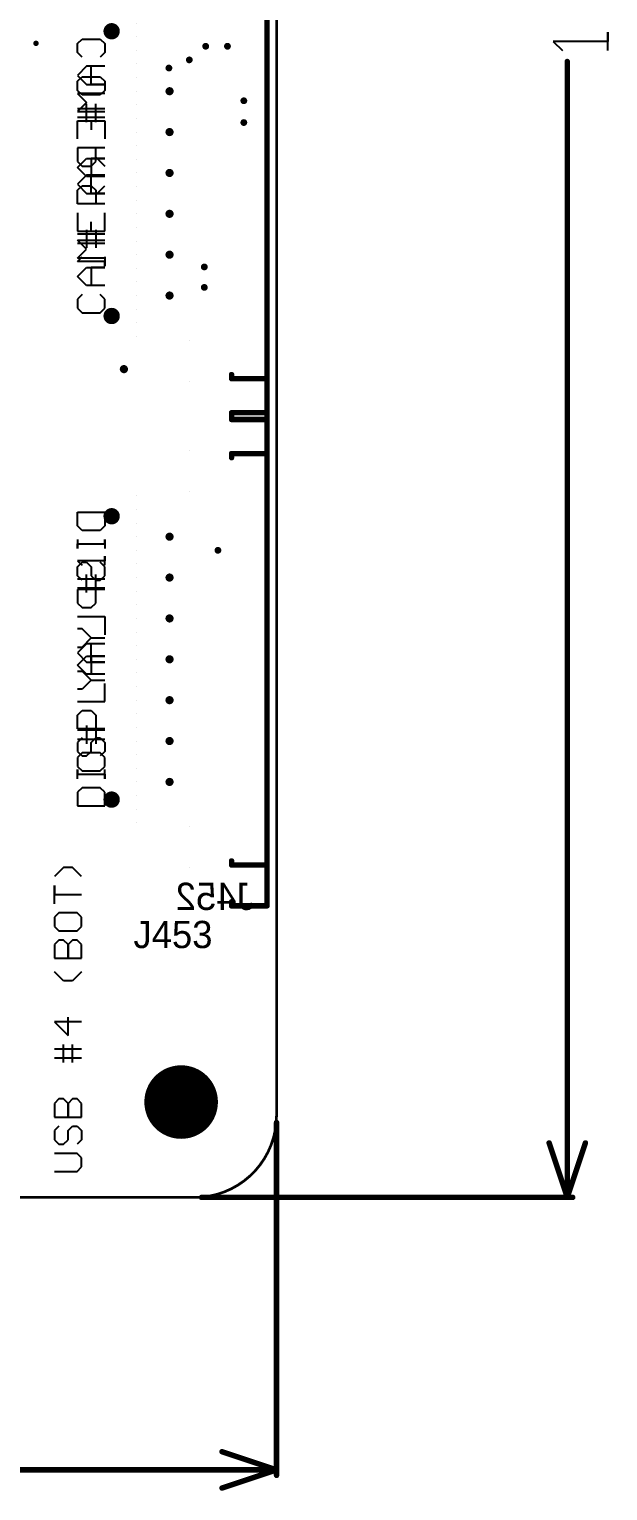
# Model space of a CAD drawing. Extents: x 0 to 113, y -12 to 101.
# Drawn here: x 90.9 to 112.2, y -10.8 to 42.9 of the extents above; entities that cross this region are included whole.
import ezdxf

# ---------------------------------------------------------------- set-up
doc = ezdxf.new("R2010")
doc.units = 0
doc.layers.get('0').update_dxf_attribs({"linetype": 'CONTINUOUS'})
for name, color, linetype in [('BOTTOMOVERLAY', 54, 'CONTINUOUS'), ('MECHANICAL1', 6, 'CONTINUOUS'), ('MECHANICAL10', 56, 'CONTINUOUS'), ('PADHOLELAYER', 156, 'CONTINUOUS'), ('TOPOVERLAY', 2, 'CONTINUOUS'), ('VIAHOLELAYER', 16, 'CONTINUOUS')]:
    doc.layers.add(name, color=color, linetype=linetype)

# ---------------------------------------------------------------- blocks, each defined once
blk = doc.blocks.new('CON_XKB_X05B20L22T_REV_248')
at = {"layer": 'PADHOLELAYER'}
for points in [[(-5.25, 2.15), (-5.25, 2.15, -1), (-5.25, 2.15), (-5.25, 2.15, -1)], [(-4.75, 2.15), (-4.75, 2.15, -1), (-4.75, 2.15), (-4.75, 2.15, -1)], [(-4.25, 2.15), (-4.25, 2.15, -1), (-4.25, 2.15), (-4.25, 2.15, -1)], [(-3.75, 2.15), (-3.75, 2.15, -1), (-3.75, 2.15), (-3.75, 2.15, -1)], [(-3.25, 2.15), (-3.25, 2.15, -1), (-3.25, 2.15), (-3.25, 2.15, -1)], [(-2.75, 2.15), (-2.75, 2.15, -1), (-2.75, 2.15), (-2.75, 2.15, -1)], [(-2.25, 2.15), (-2.25, 2.15, -1), (-2.25, 2.15), (-2.25, 2.15, -1)], [(-1.75, 2.15), (-1.75, 2.15, -1), (-1.75, 2.15), (-1.75, 2.15, -1)], [(-1.25, 2.15), (-1.25, 2.15, -1), (-1.25, 2.15), (-1.25, 2.15, -1)], [(-0.75, 2.15), (-0.75, 2.15, -1), (-0.75, 2.15), (-0.75, 2.15, -1)], [(-0.25, 2.15), (-0.25, 2.15, -1), (-0.25, 2.15), (-0.25, 2.15, -1)], [(0.25, 2.15), (0.25, 2.15, -1), (0.25, 2.15), (0.25, 2.15, -1)], [(0.75, 2.15), (0.75, 2.15, -1), (0.75, 2.15), (0.75, 2.15, -1)], [(1.25, 2.15), (1.25, 2.15, -1), (1.25, 2.15), (1.25, 2.15, -1)], [(1.75, 2.15), (1.75, 2.15, -1), (1.75, 2.15), (1.75, 2.15, -1)], [(2.25, 2.15), (2.25, 2.15, -1), (2.25, 2.15), (2.25, 2.15, -1)], [(2.75, 2.15), (2.75, 2.15, -1), (2.75, 2.15), (2.75, 2.15, -1)], [(3.25, 2.15), (3.25, 2.15, -1), (3.25, 2.15), (3.25, 2.15, -1)], [(3.75, 2.15), (3.75, 2.15, -1), (3.75, 2.15), (3.75, 2.15, -1)], [(4.25, 2.15), (4.25, 2.15, -1), (4.25, 2.15), (4.25, 2.15, -1)], [(4.75, 2.15), (4.75, 2.15, -1), (4.75, 2.15), (4.75, 2.15, -1)], [(5.25, 2.15), (5.25, 2.15, -1), (5.25, 2.15), (5.25, 2.15, -1)], [(-6.9, 0.2), (-6.9, 0.2, -1), (-6.9, 0.2), (-6.9, 0.2, -1)], [(6.9, 0.2), (6.9, 0.2, -1), (6.9, 0.2), (6.9, 0.2, -1)]]:
    blk.add_lwpolyline(points, format="xyb", close=True, dxfattribs=at)
at = {"layer": 'TOPOVERLAY'}
for points, const_width in [([(6.15, 3.05, 1), (5.85, 3.05, 1)], 0.3), ([(5.775, 3.05, 1), (5.925, 3.05, 1)], 0.15), ([(6.075, 3.05, 1), (6.225, 3.05, 1)], 0.15), ([(-8.35, -1.35, 1), (-8.25, -1.35, 1)], 0.1), ([(-8.35, -1.35, 1), (-8.25, -1.35, 1)], 0.1), ([(-8.2, -1.35, 1), (-8.1, -1.35, 1)], 0.1), ([(8.1, -1.35, 1), (8.2, -1.35, 1)], 0.1), ([(8.25, -1.35, 1), (8.35, -1.35, 1)], 0.1), ([(8.25, -1.35, 1), (8.35, -1.35, 1)], 0.1), ([(-8.35, -2.65, 1), (-8.25, -2.65, 1)], 0.1), ([(-8.35, -2.65, 1), (-8.25, -2.65, 1)], 0.1), ([(8.25, -2.65, 1), (8.35, -2.65, 1)], 0.1), ([(8.25, -2.65, 1), (8.35, -2.65, 1)], 0.1)]:
    blk.add_lwpolyline(points, format="xyb", close=True, dxfattribs=dict(at, const_width=const_width))
at = {"layer": 'TOPOVERLAY', "const_width": 0.2}
for points in [[(-8.15, -1.35), (-8.3, -1.35)], [(-8.3, -1.35), (-8.3, -2.65)], [(8.15, -1.35), (8.3, -1.35)], [(8.3, -1.35), (8.3, -2.65)], [(-8.3, -2.65), (8.3, -2.65)]]:
    blk.add_lwpolyline(points, dxfattribs=at)
blk = doc.blocks.new('CON_XKB_X05B20L22T_REV_B_2')
at = {"layer": 'BOTTOMOVERLAY', "const_width": 0.2}
for points in [[(-8.3, 1.35), (-8.3, 2.65)], [(8.3, 2.65), (-8.3, 2.65)], [(8.3, 1.35), (8.3, 2.65)], [(-8.15, 1.35), (-8.3, 1.35)], [(8.15, 1.35), (8.3, 1.35)]]:
    blk.add_lwpolyline(points, dxfattribs=at)
at = {"layer": 'BOTTOMOVERLAY'}
for points, const_width in [([(-8.35, 2.65, 1), (-8.25, 2.65, 1)], 0.1), ([(-8.35, 2.65, 1), (-8.25, 2.65, 1)], 0.1), ([(8.25, 2.65, 1), (8.35, 2.65, 1)], 0.1), ([(8.25, 2.65, 1), (8.35, 2.65, 1)], 0.1), ([(-8.35, 1.35, 1), (-8.25, 1.35, 1)], 0.1), ([(-8.35, 1.35, 1), (-8.25, 1.35, 1)], 0.1), ([(-8.2, 1.35, 1), (-8.1, 1.35, 1)], 0.1), ([(8.1, 1.35, 1), (8.2, 1.35, 1)], 0.1), ([(8.25, 1.35, 1), (8.35, 1.35, 1)], 0.1), ([(8.25, 1.35, 1), (8.35, 1.35, 1)], 0.1), ([(6.05, -3.05, 1), (5.75, -3.05, 1)], 0.3), ([(5.675, -3.05, 1), (5.825, -3.05, 1)], 0.15), ([(5.975, -3.05, 1), (6.125, -3.05, 1)], 0.15)]:
    blk.add_lwpolyline(points, format="xyb", close=True, dxfattribs=dict(at, const_width=const_width))
at = {"layer": 'PADHOLELAYER'}
for points in [[(-6.9, -0.2), (-6.9, -0.2, -1), (-6.9, -0.2), (-6.9, -0.2, -1)], [(6.9, -0.2), (6.9, -0.2, -1), (6.9, -0.2), (6.9, -0.2, -1)], [(-5.25, -2.15), (-5.25, -2.15, -1), (-5.25, -2.15), (-5.25, -2.15, -1)], [(-4.75, -2.15), (-4.75, -2.15, -1), (-4.75, -2.15), (-4.75, -2.15, -1)], [(-4.25, -2.15), (-4.25, -2.15, -1), (-4.25, -2.15), (-4.25, -2.15, -1)], [(-3.75, -2.15), (-3.75, -2.15, -1), (-3.75, -2.15), (-3.75, -2.15, -1)], [(-3.25, -2.15), (-3.25, -2.15, -1), (-3.25, -2.15), (-3.25, -2.15, -1)], [(-2.75, -2.15), (-2.75, -2.15, -1), (-2.75, -2.15), (-2.75, -2.15, -1)], [(-2.25, -2.15), (-2.25, -2.15, -1), (-2.25, -2.15), (-2.25, -2.15, -1)], [(-1.75, -2.15), (-1.75, -2.15, -1), (-1.75, -2.15), (-1.75, -2.15, -1)], [(-1.25, -2.15), (-1.25, -2.15, -1), (-1.25, -2.15), (-1.25, -2.15, -1)], [(-0.75, -2.15), (-0.75, -2.15, -1), (-0.75, -2.15), (-0.75, -2.15, -1)], [(-0.25, -2.15), (-0.25, -2.15, -1), (-0.25, -2.15), (-0.25, -2.15, -1)], [(0.25, -2.15), (0.25, -2.15, -1), (0.25, -2.15), (0.25, -2.15, -1)], [(0.75, -2.15), (0.75, -2.15, -1), (0.75, -2.15), (0.75, -2.15, -1)], [(1.25, -2.15), (1.25, -2.15, -1), (1.25, -2.15), (1.25, -2.15, -1)], [(1.75, -2.15), (1.75, -2.15, -1), (1.75, -2.15), (1.75, -2.15, -1)], [(2.25, -2.15), (2.25, -2.15, -1), (2.25, -2.15), (2.25, -2.15, -1)], [(2.75, -2.15), (2.75, -2.15, -1), (2.75, -2.15), (2.75, -2.15, -1)], [(3.25, -2.15), (3.25, -2.15, -1), (3.25, -2.15), (3.25, -2.15, -1)], [(3.75, -2.15), (3.75, -2.15, -1), (3.75, -2.15), (3.75, -2.15, -1)], [(4.25, -2.15), (4.25, -2.15, -1), (4.25, -2.15), (4.25, -2.15, -1)], [(4.75, -2.15), (4.75, -2.15, -1), (4.75, -2.15), (4.75, -2.15, -1)], [(5.25, -2.15), (5.25, -2.15, -1), (5.25, -2.15), (5.25, -2.15, -1)]]:
    blk.add_lwpolyline(points, format="xyb", close=True, dxfattribs=at)
blk = doc.blocks.new('CON_XKB_X05B20L22T_REV_B_0')
at = {"layer": 'BOTTOMOVERLAY', "const_width": 0.2}
for points in [[(-8.3, 1.35), (-8.3, 2.65)], [(8.3, 2.65), (-8.3, 2.65)], [(8.3, 1.35), (8.3, 2.65)], [(-8.15, 1.35), (-8.3, 1.35)], [(8.15, 1.35), (8.3, 1.35)]]:
    blk.add_lwpolyline(points, dxfattribs=at)
at = {"layer": 'BOTTOMOVERLAY'}
for points, const_width in [([(-8.35, 2.65, 1), (-8.25, 2.65, 1)], 0.1), ([(-8.35, 2.65, 1), (-8.25, 2.65, 1)], 0.1), ([(8.25, 2.65, 1), (8.35, 2.65, 1)], 0.1), ([(8.25, 2.65, 1), (8.35, 2.65, 1)], 0.1), ([(-8.35, 1.35, 1), (-8.25, 1.35, 1)], 0.1), ([(-8.35, 1.35, 1), (-8.25, 1.35, 1)], 0.1), ([(-8.2, 1.35, 1), (-8.1, 1.35, 1)], 0.1), ([(8.1, 1.35, 1), (8.2, 1.35, 1)], 0.1), ([(8.25, 1.35, 1), (8.35, 1.35, 1)], 0.1), ([(8.25, 1.35, 1), (8.35, 1.35, 1)], 0.1), ([(6.15, -3.05, 1), (5.85, -3.05, 1)], 0.3), ([(5.775, -3.05, 1), (5.925, -3.05, 1)], 0.15), ([(6.075, -3.05, 1), (6.225, -3.05, 1)], 0.15)]:
    blk.add_lwpolyline(points, format="xyb", close=True, dxfattribs=dict(at, const_width=const_width))
at = {"layer": 'PADHOLELAYER'}
for points in [[(-6.9, -0.2), (-6.9, -0.2, -1), (-6.9, -0.2), (-6.9, -0.2, -1)], [(6.9, -0.2), (6.9, -0.2, -1), (6.9, -0.2), (6.9, -0.2, -1)], [(-5.25, -2.15), (-5.25, -2.15, -1), (-5.25, -2.15), (-5.25, -2.15, -1)], [(-4.75, -2.15), (-4.75, -2.15, -1), (-4.75, -2.15), (-4.75, -2.15, -1)], [(-4.25, -2.15), (-4.25, -2.15, -1), (-4.25, -2.15), (-4.25, -2.15, -1)], [(-3.75, -2.15), (-3.75, -2.15, -1), (-3.75, -2.15), (-3.75, -2.15, -1)], [(-3.25, -2.15), (-3.25, -2.15, -1), (-3.25, -2.15), (-3.25, -2.15, -1)], [(-2.75, -2.15), (-2.75, -2.15, -1), (-2.75, -2.15), (-2.75, -2.15, -1)], [(-2.25, -2.15), (-2.25, -2.15, -1), (-2.25, -2.15), (-2.25, -2.15, -1)], [(-1.75, -2.15), (-1.75, -2.15, -1), (-1.75, -2.15), (-1.75, -2.15, -1)], [(-1.25, -2.15), (-1.25, -2.15, -1), (-1.25, -2.15), (-1.25, -2.15, -1)], [(-0.75, -2.15), (-0.75, -2.15, -1), (-0.75, -2.15), (-0.75, -2.15, -1)], [(-0.25, -2.15), (-0.25, -2.15, -1), (-0.25, -2.15), (-0.25, -2.15, -1)], [(0.25, -2.15), (0.25, -2.15, -1), (0.25, -2.15), (0.25, -2.15, -1)], [(0.75, -2.15), (0.75, -2.15, -1), (0.75, -2.15), (0.75, -2.15, -1)], [(1.25, -2.15), (1.25, -2.15, -1), (1.25, -2.15), (1.25, -2.15, -1)], [(1.75, -2.15), (1.75, -2.15, -1), (1.75, -2.15), (1.75, -2.15, -1)], [(2.25, -2.15), (2.25, -2.15, -1), (2.25, -2.15), (2.25, -2.15, -1)], [(2.75, -2.15), (2.75, -2.15, -1), (2.75, -2.15), (2.75, -2.15, -1)], [(3.25, -2.15), (3.25, -2.15, -1), (3.25, -2.15), (3.25, -2.15, -1)], [(3.75, -2.15), (3.75, -2.15, -1), (3.75, -2.15), (3.75, -2.15, -1)], [(4.25, -2.15), (4.25, -2.15, -1), (4.25, -2.15), (4.25, -2.15, -1)], [(4.75, -2.15), (4.75, -2.15, -1), (4.75, -2.15), (4.75, -2.15, -1)], [(5.25, -2.15), (5.25, -2.15, -1), (5.25, -2.15), (5.25, -2.15, -1)]]:
    blk.add_lwpolyline(points, format="xyb", close=True, dxfattribs=at)
blk = doc.blocks.new('CON_XKB_X05B20L22T_REV_251')
at = {"layer": 'PADHOLELAYER'}
for points in [[(-5.25, 2.15), (-5.25, 2.15, -1), (-5.25, 2.15), (-5.25, 2.15, -1)], [(-4.75, 2.15), (-4.75, 2.15, -1), (-4.75, 2.15), (-4.75, 2.15, -1)], [(-4.25, 2.15), (-4.25, 2.15, -1), (-4.25, 2.15), (-4.25, 2.15, -1)], [(-3.75, 2.15), (-3.75, 2.15, -1), (-3.75, 2.15), (-3.75, 2.15, -1)], [(-3.25, 2.15), (-3.25, 2.15, -1), (-3.25, 2.15), (-3.25, 2.15, -1)], [(-2.75, 2.15), (-2.75, 2.15, -1), (-2.75, 2.15), (-2.75, 2.15, -1)], [(-2.25, 2.15), (-2.25, 2.15, -1), (-2.25, 2.15), (-2.25, 2.15, -1)], [(-1.75, 2.15), (-1.75, 2.15, -1), (-1.75, 2.15), (-1.75, 2.15, -1)], [(-1.25, 2.15), (-1.25, 2.15, -1), (-1.25, 2.15), (-1.25, 2.15, -1)], [(-0.75, 2.15), (-0.75, 2.15, -1), (-0.75, 2.15), (-0.75, 2.15, -1)], [(-0.25, 2.15), (-0.25, 2.15, -1), (-0.25, 2.15), (-0.25, 2.15, -1)], [(0.25, 2.15), (0.25, 2.15, -1), (0.25, 2.15), (0.25, 2.15, -1)], [(0.75, 2.15), (0.75, 2.15, -1), (0.75, 2.15), (0.75, 2.15, -1)], [(1.25, 2.15), (1.25, 2.15, -1), (1.25, 2.15), (1.25, 2.15, -1)], [(1.75, 2.15), (1.75, 2.15, -1), (1.75, 2.15), (1.75, 2.15, -1)], [(2.25, 2.15), (2.25, 2.15, -1), (2.25, 2.15), (2.25, 2.15, -1)], [(2.75, 2.15), (2.75, 2.15, -1), (2.75, 2.15), (2.75, 2.15, -1)], [(3.25, 2.15), (3.25, 2.15, -1), (3.25, 2.15), (3.25, 2.15, -1)], [(3.75, 2.15), (3.75, 2.15, -1), (3.75, 2.15), (3.75, 2.15, -1)], [(4.25, 2.15), (4.25, 2.15, -1), (4.25, 2.15), (4.25, 2.15, -1)], [(4.75, 2.15), (4.75, 2.15, -1), (4.75, 2.15), (4.75, 2.15, -1)], [(5.25, 2.15), (5.25, 2.15, -1), (5.25, 2.15), (5.25, 2.15, -1)], [(-6.9, 0.2), (-6.9, 0.2, -1), (-6.9, 0.2), (-6.9, 0.2, -1)], [(6.9, 0.2), (6.9, 0.2, -1), (6.9, 0.2), (6.9, 0.2, -1)]]:
    blk.add_lwpolyline(points, format="xyb", close=True, dxfattribs=at)
at = {"layer": 'TOPOVERLAY'}
for points, const_width in [([(6.1, 3.05, 1), (5.8, 3.05, 1)], 0.3), ([(5.725, 3.05, 1), (5.875, 3.05, 1)], 0.15), ([(6.025, 3.05, 1), (6.175, 3.05, 1)], 0.15), ([(-8.35, -1.35, 1), (-8.25, -1.35, 1)], 0.1), ([(-8.35, -1.35, 1), (-8.25, -1.35, 1)], 0.1), ([(-8.2, -1.35, 1), (-8.1, -1.35, 1)], 0.1), ([(8.1, -1.35, 1), (8.2, -1.35, 1)], 0.1), ([(8.25, -1.35, 1), (8.35, -1.35, 1)], 0.1), ([(8.25, -1.35, 1), (8.35, -1.35, 1)], 0.1), ([(-8.35, -2.65, 1), (-8.25, -2.65, 1)], 0.1), ([(-8.35, -2.65, 1), (-8.25, -2.65, 1)], 0.1), ([(8.25, -2.65, 1), (8.35, -2.65, 1)], 0.1), ([(8.25, -2.65, 1), (8.35, -2.65, 1)], 0.1)]:
    blk.add_lwpolyline(points, format="xyb", close=True, dxfattribs=dict(at, const_width=const_width))
at = {"layer": 'TOPOVERLAY', "const_width": 0.2}
for points in [[(-8.3, -1.35), (-8.3, -2.65)], [(-8.3, -1.35), (-8.15, -1.35)], [(8.15, -1.35), (8.3, -1.35)], [(8.3, -1.35), (8.3, -2.65)], [(-8.3, -2.65), (8.3, -2.65)]]:
    blk.add_lwpolyline(points, dxfattribs=at)
blk = doc.blocks.new('PCB_MH_H270_C600_267')
at = {"layer": 'PADHOLELAYER', "const_width": 1.35}
blk.add_lwpolyline([(-0.675, 0, 1), (0.675, 0, 1)], format="xyb", close=True, dxfattribs=at)

msp = doc.modelspace()

# ---------------------------------------------------------------- linework, layer by layer
at = {"layer": 'BOTTOMOVERLAY'}
for p, q in [((92.7, 42.349), (92.867, 42.515)), ((92.867, 42.515), (93.533, 42.515)), ((93.533, 42.515), (93.7, 42.349)), ((92.7, 42.015), (92.7, 42.349)), ((92.867, 41.849), (92.7, 42.015)), ((93.7, 42.015), (93.533, 41.849)), ((93.7, 42.349), (93.7, 42.015)), ((93.033, 41.516), (92.7, 41.182)), ((93.7, 41.516), (93.033, 41.516)), ((93.2, 40.849), (93.2, 41.516)), ((92.7, 41.182), (93.033, 40.849)), ((93.033, 40.849), (93.7, 40.849)), ((93.7, 40.849), (93.2, 40.849)), ((93.7, 40.516), (92.7, 40.516)), ((92.7, 40.516), (93.033, 40.183)), ((93.033, 40.183), (92.7, 39.85)), ((92.7, 39.85), (93.7, 39.85)), ((92.7, 38.85), (92.7, 39.516)), ((92.7, 39.516), (93.7, 39.516)), ((93.2, 39.516), (93.2, 39.183)), ((93.7, 39.516), (93.7, 38.85)), ((93.7, 38.517), (92.7, 38.517)), ((92.7, 38.517), (92.7, 38.017)), ((93.367, 38.017), (93.367, 38.517)), ((93.367, 38.183), (93.7, 37.85)), ((92.7, 38.017), (92.867, 37.85)), ((92.867, 37.85), (93.2, 37.85)), ((93.2, 37.85), (93.367, 38.017)), ((93.033, 37.517), (92.7, 37.184)), ((92.7, 37.184), (93.033, 36.85)), ((93.7, 37.517), (93.033, 37.517)), ((93.2, 36.85), (93.2, 37.517)), ((93.033, 36.85), (93.7, 36.85)), ((93.7, 36.85), (93.2, 36.85)), ((93.033, 35.518), (93.033, 35.018)), ((93.367, 35.518), (93.367, 34.851)), ((93.7, 35.351), (92.7, 35.351)), ((92.7, 35.018), (93.7, 35.018)), ((93.033, 35.018), (93.033, 34.851)), ((92.7, 34.351), (92.867, 34.518)), ((93.7, 34.351), (92.7, 34.351)), ((93.7, 34.518), (93.7, 34.185)), ((93.7, 34.185), (93.7, 34.351)), ((92.7, 25.148), (93.7, 25.148)), ((92.7, 24.649), (92.7, 25.148)), ((93.7, 25.148), (93.7, 24.649)), ((92.867, 24.482), (92.7, 24.649)), ((92.7, 24.149), (92.7, 23.816)), ((93.533, 24.482), (92.867, 24.482)), ((93.7, 24.649), (93.533, 24.482)), ((93.7, 23.982), (93.7, 24.149)), ((93.7, 24.149), (93.7, 23.816)), ((92.7, 23.816), (92.7, 23.982)), ((92.7, 23.982), (93.7, 23.982)), ((92.7, 23.149), (92.867, 23.316)), ((92.7, 22.816), (92.7, 23.149)), ((92.867, 23.316), (93.033, 23.316)), ((93.033, 23.316), (93.2, 23.149)), ((93.2, 23.149), (93.2, 22.816)), ((93.7, 23.149), (93.533, 23.316)), ((93.7, 22.816), (93.7, 23.149)), ((92.867, 22.649), (92.7, 22.816)), ((93.2, 22.816), (93.367, 22.649)), ((93.367, 22.649), (93.533, 22.649)), ((93.533, 22.649), (93.7, 22.816)), ((93.7, 22.316), (92.7, 22.316)), ((92.7, 22.316), (92.7, 21.816)), ((93.367, 21.816), (93.367, 22.316)), ((92.7, 21.816), (92.867, 21.65)), ((92.867, 21.65), (93.2, 21.65)), ((93.2, 21.65), (93.367, 21.816)), ((92.7, 21.316), (93.7, 21.316)), ((93.7, 21.316), (93.7, 20.65)), ((93.033, 20.317), (92.7, 19.983)), ((92.7, 19.983), (93.033, 19.65)), ((93.7, 20.317), (93.033, 20.317)), ((93.2, 19.65), (93.2, 20.317)), ((92.7, 19.317), (92.867, 19.317)), ((92.867, 19.317), (93.2, 18.984)), ((93.033, 19.65), (93.7, 19.65)), ((93.7, 19.65), (93.2, 19.65)), ((93.2, 18.984), (92.867, 18.651)), ((93.2, 18.984), (93.7, 18.984)), ((92.867, 18.651), (92.7, 18.651)), ((93.033, 17.318), (93.033, 16.818)), ((93.367, 17.318), (93.367, 16.651)), ((93.7, 17.151), (92.7, 17.151)), ((92.7, 16.818), (93.7, 16.818)), ((93.033, 16.818), (93.033, 16.651)), ((92.867, 16.318), (92.7, 16.151)), ((92.7, 16.151), (92.7, 15.818)), ((93.533, 16.318), (92.867, 16.318)), ((93.7, 16.151), (93.533, 16.318)), ((93.7, 15.818), (93.7, 16.151)), ((92.7, 15.818), (92.867, 15.652)), ((92.867, 15.652), (93.533, 15.652)), ((93.533, 15.652), (93.7, 15.818))]:
    msp.add_line(p, q, dxfattribs=at)
at = {"layer": 'MECHANICAL1', "const_width": 0.1}
for points in [[(100, 3), (100, 97)], [(3, 0), (97, 0)]]:
    msp.add_lwpolyline(points, dxfattribs=at)
msp.add_lwpolyline([(100, 3, -0.414214), (97, 0)], format="xyb", dxfattribs=at)
at = {"layer": 'MECHANICAL1', "const_width": 0.05}
for points in [[(99.975, 3, 1), (100.025, 3, 1)], [(99.975, 3, 1), (100.025, 3, 1)], [(96.975, 0, 1), (97.025, 0, 1)], [(96.975, 0, 1), (97.025, 0, 1)]]:
    msp.add_lwpolyline(points, format="xyb", close=True, dxfattribs=at)
at = {"layer": 'MECHANICAL10'}
for p, q in [((112.152, 42.429), (110.153, 42.429)), ((110.153, 42.429), (110.486, 42.096)), ((112.152, 42.096), (112.152, 42.762)), ((112.152, 42.762), (112.152, 42.429))]:
    msp.add_line(p, q, dxfattribs=at)
at = {"layer": 'MECHANICAL10', "const_width": 0.2}
for points in [[(110.667, 0), (110.667, 41.69)], [(100, -10.2), (100, 2.75)], [(110, 2), (110.667, 0)], [(110.667, 0), (111.333, 2)], [(97.25, 0), (110.867, 0)], [(98, -9.333), (100, -10)], [(57.498, -10), (100, -10)], [(98, -10.667), (100, -10)]]:
    msp.add_lwpolyline(points, dxfattribs=at)
at = {"layer": 'MECHANICAL10', "const_width": 0.1}
for points in [[(110.617, 41.69, 1), (110.717, 41.69, 1)], [(99.95, 2.75, 1), (100.05, 2.75, 1)], [(109.95, 2, 1), (110.05, 2, 1)], [(111.283, 2, 1), (111.383, 2, 1)], [(97.2, 0, 1), (97.3, 0, 1)], [(110.617, 0, 1), (110.717, 0, 1)], [(110.617, 0, 1), (110.717, 0, 1)], [(110.617, 0, 1), (110.717, 0, 1)], [(110.817, 0, 1), (110.917, 0, 1)], [(97.95, -9.333, 1), (98.05, -9.333, 1)], [(99.95, -10, 1), (100.05, -10, 1)], [(99.95, -10, 1), (100.05, -10, 1)], [(99.95, -10, 1), (100.05, -10, 1)], [(99.95, -10.2, 1), (100.05, -10.2, 1)], [(97.95, -10.667, 1), (98.05, -10.667, 1)]]:
    msp.add_lwpolyline(points, format="xyb", close=True, dxfattribs=at)
at = {"layer": 'TOPOVERLAY'}
for p, q in [((92.7, 40.965), (92.867, 41.132)), ((92.7, 40.632), (92.7, 40.965)), ((92.867, 41.132), (93.533, 41.132)), ((93.533, 41.132), (93.7, 40.965)), ((93.7, 40.965), (93.7, 40.632)), ((92.867, 40.465), (92.7, 40.632)), ((93.533, 40.465), (92.867, 40.465)), ((93.7, 40.632), (93.533, 40.465)), ((92.7, 39.966), (93.7, 39.966)), ((93.033, 39.966), (93.033, 40.132)), ((93.033, 39.466), (93.033, 39.966)), ((93.367, 39.466), (93.367, 40.132)), ((93.7, 39.632), (92.7, 39.632)), ((92.7, 37.8), (93.033, 38.133)), ((93.033, 38.133), (93.7, 38.133)), ((93.7, 38.133), (93.2, 38.133)), ((93.2, 38.133), (93.2, 37.466)), ((93.033, 37.466), (92.7, 37.8)), ((92.7, 36.967), (92.867, 37.133)), ((92.867, 37.133), (93.2, 37.133)), ((93.7, 37.466), (93.033, 37.466)), ((93.2, 37.133), (93.367, 36.967)), ((93.367, 36.8), (93.7, 37.133)), ((92.7, 36.467), (92.7, 36.967)), ((93.367, 36.967), (93.367, 36.467)), ((93.7, 36.467), (92.7, 36.467)), ((92.7, 36.134), (92.7, 35.467)), ((93.7, 35.467), (93.7, 36.134)), ((92.7, 35.467), (93.7, 35.467)), ((93.2, 35.467), (93.2, 35.8)), ((93.033, 34.801), (92.7, 35.134)), ((92.7, 35.134), (93.7, 35.134)), ((92.7, 34.467), (93.033, 34.801)), ((93.7, 34.467), (92.7, 34.467)), ((92.7, 33.801), (93.033, 34.134)), ((93.033, 33.468), (92.7, 33.801)), ((93.033, 34.134), (93.7, 34.134)), ((93.7, 34.134), (93.2, 34.134)), ((93.2, 34.134), (93.2, 33.468)), ((93.7, 33.468), (93.033, 33.468)), ((92.867, 33.135), (92.7, 32.968)), ((92.7, 32.968), (92.7, 32.635)), ((93.7, 32.968), (93.533, 33.135)), ((93.7, 32.635), (93.7, 32.968)), ((92.7, 32.635), (92.867, 32.468)), ((92.867, 32.468), (93.533, 32.468)), ((93.533, 32.468), (93.7, 32.635)), ((93.7, 23.365), (92.7, 23.365)), ((92.7, 23.365), (92.867, 23.199)), ((93.7, 23.199), (93.7, 23.532)), ((93.7, 23.532), (93.7, 23.365)), ((92.7, 22.699), (93.7, 22.699)), ((93.033, 22.699), (93.033, 22.865)), ((93.033, 22.199), (93.033, 22.699)), ((93.367, 22.199), (93.367, 22.865)), ((93.7, 22.366), (92.7, 22.366)), ((92.867, 20.866), (92.7, 20.866)), ((93.2, 20.533), (92.867, 20.866)), ((92.867, 20.2), (93.2, 20.533)), ((93.2, 20.533), (93.7, 20.533)), ((92.7, 20.2), (92.867, 20.2)), ((92.7, 19.533), (93.033, 19.866)), ((93.033, 19.866), (93.7, 19.866)), ((93.7, 19.866), (93.2, 19.866)), ((93.2, 19.866), (93.2, 19.2)), ((93.033, 19.2), (92.7, 19.533)), ((93.7, 19.2), (93.033, 19.2)), ((93.7, 18.2), (93.7, 18.867)), ((92.7, 18.2), (93.7, 18.2)), ((92.7, 17.7), (92.867, 17.867)), ((92.867, 17.867), (93.2, 17.867)), ((93.2, 17.867), (93.367, 17.7)), ((92.7, 17.201), (92.7, 17.7)), ((93.7, 17.201), (92.7, 17.201)), ((93.367, 17.7), (93.367, 17.201)), ((92.867, 16.867), (92.7, 16.701)), ((92.7, 16.701), (92.7, 16.368)), ((93.2, 16.701), (93.367, 16.867)), ((93.2, 16.368), (93.2, 16.701)), ((93.367, 16.867), (93.533, 16.867)), ((93.533, 16.867), (93.7, 16.701)), ((93.7, 16.701), (93.7, 16.368)), ((92.7, 16.368), (92.867, 16.201)), ((92.867, 16.201), (93.033, 16.201)), ((93.033, 16.201), (93.2, 16.368)), ((93.7, 16.368), (93.533, 16.201)), ((92.7, 15.368), (92.7, 15.701)), ((92.7, 15.701), (92.7, 15.534)), ((93.7, 15.368), (93.7, 15.701)), ((92.7, 15.534), (93.7, 15.534)), ((92.867, 15.035), (92.7, 14.868)), ((93.533, 15.035), (92.867, 15.035)), ((93.7, 14.868), (93.533, 15.035)), ((93.7, 15.534), (93.7, 15.368)), ((92.7, 14.868), (92.7, 14.368)), ((93.7, 14.368), (93.7, 14.868)), ((92.7, 14.368), (93.7, 14.368)), ((92.183, 12.113), (91.85, 11.78)), ((92.517, 12.113), (92.183, 12.113)), ((92.85, 11.78), (92.517, 12.113)), ((91.85, 10.78), (91.85, 11.447)), ((91.85, 11.447), (91.85, 11.113)), ((91.85, 11.113), (92.85, 11.113)), ((92.017, 10.447), (91.85, 10.28)), ((91.85, 10.28), (91.85, 9.947)), ((92.683, 10.447), (92.017, 10.447)), ((92.85, 10.28), (92.683, 10.447)), ((92.85, 9.947), (92.85, 10.28)), ((91.85, 9.947), (92.017, 9.78)), ((92.017, 9.78), (92.683, 9.78)), ((92.683, 9.78), (92.85, 9.947)), ((92.017, 9.447), (91.85, 9.281)), ((91.85, 9.281), (91.85, 8.781)), ((92.183, 9.447), (92.017, 9.447)), ((92.35, 9.281), (92.183, 9.447)), ((92.517, 9.447), (92.35, 9.281)), ((92.35, 9.281), (92.35, 8.781)), ((92.35, 8.781), (92.35, 9.281)), ((92.683, 9.447), (92.517, 9.447)), ((92.85, 9.281), (92.683, 9.447)), ((92.85, 8.781), (92.85, 9.281)), ((91.85, 8.781), (92.85, 8.781)), ((92.183, 7.948), (91.85, 8.281)), ((92.85, 8.281), (92.517, 7.948)), ((92.517, 7.948), (92.183, 7.948)), ((92.85, 6.448), (91.85, 6.448)), ((91.85, 6.448), (92.35, 5.948)), ((92.35, 5.948), (92.35, 6.615)), ((91.85, 5.449), (92.85, 5.449)), ((92.183, 5.449), (92.183, 5.615)), ((92.183, 4.949), (92.183, 5.449)), ((92.517, 4.949), (92.517, 5.615)), ((92.85, 5.115), (91.85, 5.115)), ((92.017, 3.616), (91.85, 3.449)), ((91.85, 3.449), (91.85, 2.949)), ((92.183, 3.616), (92.017, 3.616)), ((92.35, 3.449), (92.183, 3.616)), ((92.517, 3.616), (92.35, 3.449)), ((92.35, 3.449), (92.35, 2.949)), ((92.35, 2.949), (92.35, 3.449)), ((92.683, 3.616), (92.517, 3.616)), ((92.85, 3.449), (92.683, 3.616)), ((92.85, 2.949), (92.85, 3.449)), ((91.85, 2.949), (92.85, 2.949)), ((92.017, 2.616), (91.85, 2.45)), ((91.85, 2.45), (91.85, 2.116)), ((92.35, 2.45), (92.517, 2.616)), ((92.35, 2.116), (92.35, 2.45)), ((92.517, 2.616), (92.683, 2.616)), ((92.683, 2.616), (92.85, 2.45)), ((92.85, 2.45), (92.85, 2.116)), ((91.85, 2.116), (92.017, 1.95)), ((92.683, 1.616), (91.85, 1.616)), ((92.017, 1.95), (92.183, 1.95)), ((92.183, 1.95), (92.35, 2.116)), ((92.85, 2.116), (92.683, 1.95)), ((92.85, 1.45), (92.683, 1.616)), ((92.683, 0.95), (92.85, 1.117)), ((92.85, 1.117), (92.85, 1.45)), ((91.85, 0.95), (92.683, 0.95))]:
    msp.add_line(p, q, dxfattribs=at)
at = {"layer": 'VIAHOLELAYER'}
for points, const_width in [([(91.125, 42.357, 1), (91.225, 42.357, 1)], 0.1), ([(96.738, 41.75, 1), (96.862, 41.75, 1)], 0.125), ([(97.338, 42.25, 1), (97.463, 42.25, 1)], 0.125), ([(98.137, 42.25, 1), (98.262, 42.25, 1)], 0.125), ([(95.988, 41.45, 1), (96.113, 41.45, 1)], 0.125), ([(96, 40.6, 1), (96.15, 40.6, 1)], 0.15), ([(98.738, 40.25, 1), (98.862, 40.25, 1)], 0.125), ([(96, 39.1, 1), (96.15, 39.1, 1)], 0.15), ([(98.738, 39.45, 1), (98.862, 39.45, 1)], 0.125), ([(96, 37.6, 1), (96.15, 37.6, 1)], 0.15), ([(96, 36.1, 1), (96.15, 36.1, 1)], 0.15), ([(96, 34.6, 1), (96.15, 34.6, 1)], 0.15), ([(97.288, 34.15, 1), (97.413, 34.15, 1)], 0.125), ([(97.288, 33.4, 1), (97.413, 33.4, 1)], 0.125), ([(96, 33.1, 1), (96.15, 33.1, 1)], 0.15), ([(94.325, 30.4, 1), (94.475, 30.4, 1)], 0.15), ([(96, 24.25, 1), (96.15, 24.25, 1)], 0.15), ([(97.788, 23.75, 1), (97.912, 23.75, 1)], 0.125), ([(96, 22.75, 1), (96.15, 22.75, 1)], 0.15), ([(96, 21.25, 1), (96.15, 21.25, 1)], 0.15), ([(96, 19.75, 1), (96.15, 19.75, 1)], 0.15), ([(96, 18.25, 1), (96.15, 18.25, 1)], 0.15), ([(96, 16.75, 1), (96.15, 16.75, 1)], 0.15), ([(96, 15.25, 1), (96.15, 15.25, 1)], 0.15)]:
    msp.add_lwpolyline(points, format="xyb", close=True, dxfattribs=dict(at, const_width=const_width))

# ---------------------------------------------------------------- block references
for name, p, rotation in [('CON_XKB_X05B20L22T_REV_B_0', (97, 38.35), 270), ('CON_XKB_X05B20L22T_REV_251', (97, 36.85), 90), ('CON_XKB_X05B20L22T_REV_B_2', (97, 20.5), 270), ('CON_XKB_X05B20L22T_REV_248', (97, 19), 90), ('PCB_MH_H270_C600_267', (96.5, 3.5), 90)]:
    msp.add_blockref(name, p, dxfattribs=dict(rotation=rotation))

# ---------------------------------------------------------------- texts
at = {"layer": 'BOTTOMOVERLAY', "text_generation_flag": 2}
msp.add_text('J452', height=1, dxfattribs=at).set_placement((99.2, 10.55))
at = {"layer": 'TOPOVERLAY'}
msp.add_text('J453', height=1, dxfattribs=at).set_placement((94.75, 9.15))

doc.saveas('drawing.dxf')
